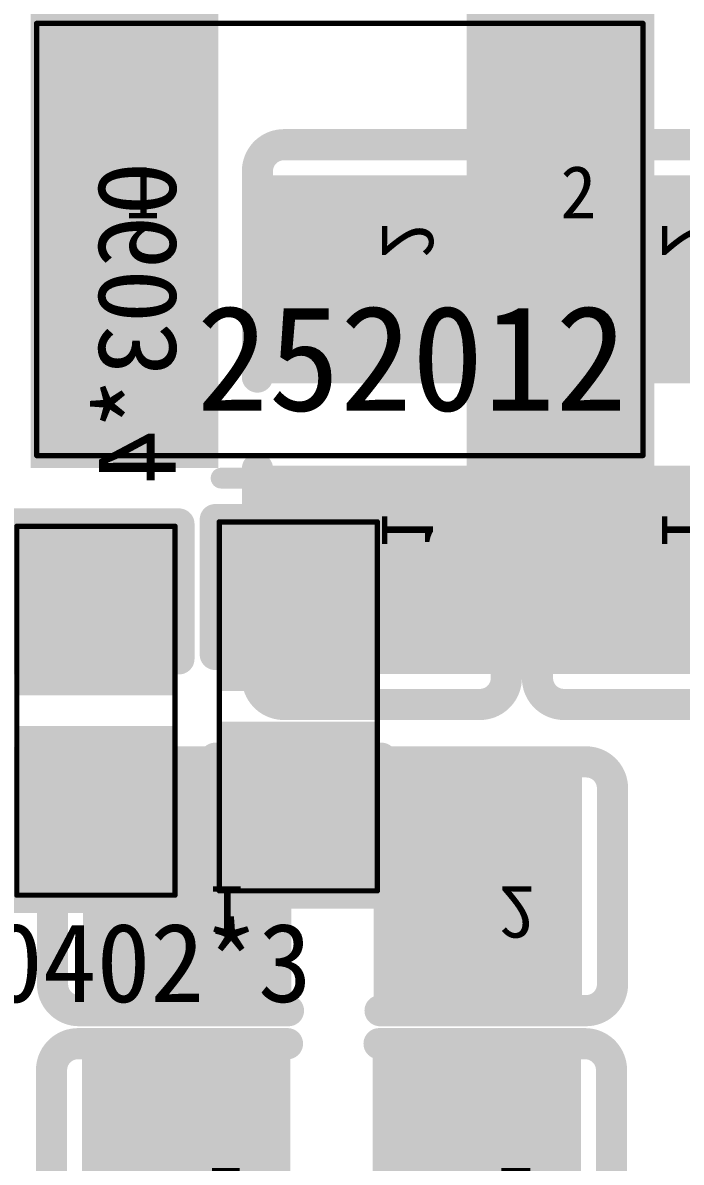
# Model space of a CAD drawing. Header units: millimetres. Extents: x 7.33 to 10.08, y 7.01 to 8.78.
# Drawn here: x 9.7123 to 9.8371, y 7.7561 to 7.9723 of the extents above; entities that cross this region are included whole.
import ezdxf

# ---------------------------------------------------------------- set-up
doc = ezdxf.new("R2010")
doc.units = ezdxf.units.MM
doc.header["$MEASUREMENT"] = 0
for name, color, linetype in [('BottomLayer', 5, 'Continuous'), ('BottomOverlay', 54, 'Continuous'), ('BottomPaste', 16, 'Continuous'), ('BottomSolder', 6, 'Continuous'), ('Mechanical1', 6, 'Continuous'), ('Mechanical16', 56, 'Continuous'), ('Mechanical20', 56, 'Continuous'), ('Mechanical5', 56, 'Continuous'), ('TopLayer', 1, 'Continuous'), ('TopOverlay', 2, 'Continuous'), ('TopPaste', 8, 'Continuous'), ('TopSolder', 216, 'Continuous')]:
    doc.layers.add(name, color=color, linetype=linetype)

# ---------------------------------------------------------------- blocks, each defined once
blk = doc.blocks.new('R0402_117')
at = {"layer": 'Mechanical16'}
for points, const_width in [([(-0.03543, 0.01575), (-0.00984, 0.01575)], 0.00591), ([(-0.03543, 0.01575), (-0.03543, -0.01575)], 0.00591), ([(0.00984, 0.01575), (0.03543, 0.01575)], 0.00591), ([(0.03543, 0.01575), (0.03543, -0.01575)], 0.00591), ([(-0.035, 0.015), (0.035, 0.015)], 0.001), ([(-0.035, 0.015), (-0.035, -0.015)], 0.001), ([(0.035, 0.015), (0.035, -0.015)], 0.001), ([(-0.03543, -0.01575), (-0.00984, -0.01575)], 0.00591), ([(0.00984, -0.01575), (0.03543, -0.01575)], 0.00591), ([(-0.035, -0.015), (0.035, -0.015)], 0.001)]:
    blk.add_lwpolyline(points, dxfattribs=dict(at, const_width=const_width))
for points, const_width in [([(-0.03691, 0.01575, 1), (-0.03395, 0.01575, 1)], 0.00295), ([(-0.03691, 0.01575, 1), (-0.03395, 0.01575, 1)], 0.00295), ([(-0.01132, 0.01575, 1), (-0.00836, 0.01575, 1)], 0.00295), ([(0.00836, 0.01575, 1), (0.01132, 0.01575, 1)], 0.00295), ([(0.03395, 0.01575, 1), (0.03691, 0.01575, 1)], 0.00295), ([(0.03395, 0.01575, 1), (0.03691, 0.01575, 1)], 0.00295), ([(-0.03525, 0.015, 1), (-0.03475, 0.015, 1)], 0.0005), ([(-0.03525, 0.015, 1), (-0.03475, 0.015, 1)], 0.0005), ([(0.03475, 0.015, 1), (0.03525, 0.015, 1)], 0.0005), ([(0.03475, 0.015, 1), (0.03525, 0.015, 1)], 0.0005), ([(-0.03691, -0.01575, 1), (-0.03395, -0.01575, 1)], 0.00295), ([(-0.03691, -0.01575, 1), (-0.03395, -0.01575, 1)], 0.00295), ([(-0.01132, -0.01575, 1), (-0.00836, -0.01575, 1)], 0.00295), ([(0.00836, -0.01575, 1), (0.01132, -0.01575, 1)], 0.00295), ([(0.03395, -0.01575, 1), (0.03691, -0.01575, 1)], 0.00295), ([(0.03395, -0.01575, 1), (0.03691, -0.01575, 1)], 0.00295), ([(-0.03525, -0.015, 1), (-0.03475, -0.015, 1)], 0.0005), ([(-0.03525, -0.015, 1), (-0.03475, -0.015, 1)], 0.0005), ([(0.03475, -0.015, 1), (0.03525, -0.015, 1)], 0.0005), ([(0.03475, -0.015, 1), (0.03525, -0.015, 1)], 0.0005)]:
    blk.add_lwpolyline(points, format="xyb", close=True, dxfattribs=dict(at, const_width=const_width))
at = {"layer": 'TopLayer'}
for points in [[(-0.0069, 0.01082), (-0.02855, 0.01082), (-0.0069, -0.01082), (-0.02855, -0.01082)], [(0.02855, 0.01082), (0.0069, 0.01082), (0.02855, -0.01082), (0.0069, -0.01082)]]:
    blk.add_solid(points, dxfattribs=at)
at = {"layer": 'TopOverlay', "const_width": 0.00591}
for points in [[(-0.03543, 0.01575), (-0.03543, -0.01575)], [(-0.03543, 0.01575), (-0.00984, 0.01575)], [(0.00984, 0.01575), (0.03543, 0.01575)], [(0.03543, 0.01575), (0.03543, -0.01575)], [(-0.03543, -0.01575), (-0.00984, -0.01575)], [(0.00984, -0.01575), (0.03543, -0.01575)]]:
    blk.add_lwpolyline(points, dxfattribs=at)
at = {"layer": 'TopOverlay', "const_width": 0.00295}
for points in [[(-0.03691, 0.01575, 1), (-0.03395, 0.01575, 1)], [(-0.03691, 0.01575, 1), (-0.03395, 0.01575, 1)], [(-0.01132, 0.01575, 1), (-0.00836, 0.01575, 1)], [(0.00836, 0.01575, 1), (0.01132, 0.01575, 1)], [(0.03395, 0.01575, 1), (0.03691, 0.01575, 1)], [(0.03395, 0.01575, 1), (0.03691, 0.01575, 1)], [(-0.03691, -0.01575, 1), (-0.03395, -0.01575, 1)], [(-0.03691, -0.01575, 1), (-0.03395, -0.01575, 1)], [(-0.01132, -0.01575, 1), (-0.00836, -0.01575, 1)], [(0.00836, -0.01575, 1), (0.01132, -0.01575, 1)], [(0.03395, -0.01575, 1), (0.03691, -0.01575, 1)], [(0.03395, -0.01575, 1), (0.03691, -0.01575, 1)]]:
    blk.add_lwpolyline(points, format="xyb", close=True, dxfattribs=at)
at = {"layer": 'TopPaste'}
for points in [[(-0.0069, 0.01082), (-0.02855, 0.01082), (-0.0069, -0.01082), (-0.02855, -0.01082)], [(0.02855, 0.01082), (0.0069, 0.01082), (0.02855, -0.01082), (0.0069, -0.01082)]]:
    blk.add_solid(points, dxfattribs=at)
at = {"layer": 'TopSolder'}
for points in [[(-0.0029, 0.01482), (-0.03254, 0.01482), (-0.0029, -0.01482), (-0.03254, -0.01482)], [(0.03254, 0.01482), (0.0029, 0.01482), (0.03254, -0.01482), (0.0029, -0.01482)]]:
    blk.add_solid(points, dxfattribs=at)
blk = doc.blocks.new('R0402_124')
at = {"layer": 'Mechanical16'}
for points, const_width in [([(-0.00984, 0.01575), (-0.03543, 0.01575)], 0.00591), ([(-0.03543, -0.01575), (-0.03543, 0.01575)], 0.00591), ([(0.03543, 0.01575), (0.00984, 0.01575)], 0.00591), ([(0.03543, -0.01575), (0.03543, 0.01575)], 0.00591), ([(0.035, 0.015), (-0.035, 0.015)], 0.001), ([(-0.035, -0.015), (-0.035, 0.015)], 0.001), ([(0.035, -0.015), (0.035, 0.015)], 0.001), ([(-0.00984, -0.01575), (-0.03543, -0.01575)], 0.00591), ([(0.03543, -0.01575), (0.00984, -0.01575)], 0.00591), ([(0.035, -0.015), (-0.035, -0.015)], 0.001)]:
    blk.add_lwpolyline(points, dxfattribs=dict(at, const_width=const_width))
for points, const_width in [([(-0.03691, 0.01575, 1), (-0.03395, 0.01575, 1)], 0.00295), ([(-0.03691, 0.01575, 1), (-0.03395, 0.01575, 1)], 0.00295), ([(-0.01132, 0.01575, 1), (-0.00836, 0.01575, 1)], 0.00295), ([(0.00836, 0.01575, 1), (0.01132, 0.01575, 1)], 0.00295), ([(0.03395, 0.01575, 1), (0.03691, 0.01575, 1)], 0.00295), ([(0.03395, 0.01575, 1), (0.03691, 0.01575, 1)], 0.00295), ([(-0.03525, 0.015, 1), (-0.03475, 0.015, 1)], 0.0005), ([(-0.03525, 0.015, 1), (-0.03475, 0.015, 1)], 0.0005), ([(0.03475, 0.015, 1), (0.03525, 0.015, 1)], 0.0005), ([(0.03475, 0.015, 1), (0.03525, 0.015, 1)], 0.0005), ([(-0.03691, -0.01575, 1), (-0.03395, -0.01575, 1)], 0.00295), ([(-0.03691, -0.01575, 1), (-0.03395, -0.01575, 1)], 0.00295), ([(-0.01132, -0.01575, 1), (-0.00836, -0.01575, 1)], 0.00295), ([(0.00836, -0.01575, 1), (0.01132, -0.01575, 1)], 0.00295), ([(0.03395, -0.01575, 1), (0.03691, -0.01575, 1)], 0.00295), ([(0.03395, -0.01575, 1), (0.03691, -0.01575, 1)], 0.00295), ([(-0.03525, -0.015, 1), (-0.03475, -0.015, 1)], 0.0005), ([(-0.03525, -0.015, 1), (-0.03475, -0.015, 1)], 0.0005), ([(0.03475, -0.015, 1), (0.03525, -0.015, 1)], 0.0005), ([(0.03475, -0.015, 1), (0.03525, -0.015, 1)], 0.0005)]:
    blk.add_lwpolyline(points, format="xyb", close=True, dxfattribs=dict(at, const_width=const_width))
at = {"layer": 'TopLayer'}
for points in [[(-0.0069, 0.01082), (-0.02855, 0.01082), (-0.0069, -0.01082), (-0.02855, -0.01082)], [(0.02855, 0.01082), (0.0069, 0.01082), (0.02855, -0.01082), (0.0069, -0.01082)]]:
    blk.add_solid(points, dxfattribs=at)
at = {"layer": 'TopOverlay', "const_width": 0.00591}
for points in [[(-0.03543, -0.01575), (-0.03543, 0.01575)], [(-0.00984, 0.01575), (-0.03543, 0.01575)], [(0.03543, 0.01575), (0.00984, 0.01575)], [(0.03543, -0.01575), (0.03543, 0.01575)], [(-0.00984, -0.01575), (-0.03543, -0.01575)], [(0.03543, -0.01575), (0.00984, -0.01575)]]:
    blk.add_lwpolyline(points, dxfattribs=at)
at = {"layer": 'TopOverlay', "const_width": 0.00295}
for points in [[(-0.03691, 0.01575, 1), (-0.03395, 0.01575, 1)], [(-0.03691, 0.01575, 1), (-0.03395, 0.01575, 1)], [(-0.01132, 0.01575, 1), (-0.00836, 0.01575, 1)], [(0.00836, 0.01575, 1), (0.01132, 0.01575, 1)], [(0.03395, 0.01575, 1), (0.03691, 0.01575, 1)], [(0.03395, 0.01575, 1), (0.03691, 0.01575, 1)], [(-0.03691, -0.01575, 1), (-0.03395, -0.01575, 1)], [(-0.03691, -0.01575, 1), (-0.03395, -0.01575, 1)], [(-0.01132, -0.01575, 1), (-0.00836, -0.01575, 1)], [(0.00836, -0.01575, 1), (0.01132, -0.01575, 1)], [(0.03395, -0.01575, 1), (0.03691, -0.01575, 1)], [(0.03395, -0.01575, 1), (0.03691, -0.01575, 1)]]:
    blk.add_lwpolyline(points, format="xyb", close=True, dxfattribs=at)
at = {"layer": 'TopPaste'}
for points in [[(-0.0069, 0.01082), (-0.02855, 0.01082), (-0.0069, -0.01082), (-0.02855, -0.01082)], [(0.02855, 0.01082), (0.0069, 0.01082), (0.02855, -0.01082), (0.0069, -0.01082)]]:
    blk.add_solid(points, dxfattribs=at)
at = {"layer": 'TopSolder'}
for points in [[(-0.0029, 0.01482), (-0.03254, 0.01482), (-0.0029, -0.01482), (-0.03254, -0.01482)], [(0.03254, 0.01482), (0.0029, 0.01482), (0.03254, -0.01482), (0.0029, -0.01482)]]:
    blk.add_solid(points, dxfattribs=at)
blk = doc.blocks.new('IND_252012_233')
at = {"layer": 'Mechanical16'}
for points, const_width in [([(-0.02251, 0.04528), (0.0224, 0.04528)], 0.00394), ([(-0.0575, -0.041), (-0.0575, 0.041)], 0.001), ([(-0.0575, 0.041), (0.0575, 0.041)], 0.001), ([(0.0575, -0.041), (0.0575, 0.041)], 0.001), ([(-0.0575, -0.041), (0.0575, -0.041)], 0.001), ([(-0.02251, -0.04528), (0.0224, -0.04528)], 0.00394)]:
    blk.add_lwpolyline(points, dxfattribs=dict(at, const_width=const_width))
for points, const_width in [([(-0.0235, 0.04528, 1), (-0.02153, 0.04528, 1)], 0.00197), ([(0.02142, 0.04528, 1), (0.02339, 0.04528, 1)], 0.00197), ([(-0.05775, 0.041, 1), (-0.05725, 0.041, 1)], 0.0005), ([(-0.05775, 0.041, 1), (-0.05725, 0.041, 1)], 0.0005), ([(0.05725, 0.041, 1), (0.05775, 0.041, 1)], 0.0005), ([(0.05725, 0.041, 1), (0.05775, 0.041, 1)], 0.0005), ([(-0.05775, -0.041, 1), (-0.05725, -0.041, 1)], 0.0005), ([(-0.05775, -0.041, 1), (-0.05725, -0.041, 1)], 0.0005), ([(0.05725, -0.041, 1), (0.05775, -0.041, 1)], 0.0005), ([(0.05725, -0.041, 1), (0.05775, -0.041, 1)], 0.0005), ([(-0.0235, -0.04528, 1), (-0.02153, -0.04528, 1)], 0.00197), ([(0.02142, -0.04528, 1), (0.02339, -0.04528, 1)], 0.00197)]:
    blk.add_lwpolyline(points, format="xyb", close=True, dxfattribs=dict(at, const_width=const_width))
at = {"layer": 'TopLayer'}
for points in [[(-0.05462, 0.03937), (-0.05462, -0.03937), (-0.02706, 0.03937), (-0.02706, -0.03937)], [(0.02806, 0.03937), (0.02806, -0.03937), (0.05562, 0.03937), (0.05562, -0.03937)]]:
    blk.add_solid(points, dxfattribs=at)
at = {"layer": 'TopOverlay', "const_width": 0.00394}
for points in [[(-0.02251, 0.04528), (0.0224, 0.04528)], [(-0.02251, -0.04528), (0.0224, -0.04528)]]:
    blk.add_lwpolyline(points, dxfattribs=at)
at = {"layer": 'TopOverlay', "const_width": 0.00197}
for points in [[(-0.0235, 0.04528, 1), (-0.02153, 0.04528, 1)], [(0.02142, 0.04528, 1), (0.02339, 0.04528, 1)], [(-0.0235, -0.04528, 1), (-0.02153, -0.04528, 1)], [(0.02142, -0.04528, 1), (0.02339, -0.04528, 1)]]:
    blk.add_lwpolyline(points, format="xyb", close=True, dxfattribs=at)
at = {"layer": 'TopPaste'}
for points in [[(-0.05462, 0.03937), (-0.05462, -0.03937), (-0.02706, 0.03937), (-0.02706, -0.03937)], [(0.02806, 0.03937), (0.02806, -0.03937), (0.05562, 0.03937), (0.05562, -0.03937)]]:
    blk.add_solid(points, dxfattribs=at)
at = {"layer": 'TopSolder'}
for points in [[(-0.05862, 0.04337), (-0.05862, -0.04337), (-0.02306, 0.04337), (-0.02306, -0.04337)], [(0.02406, 0.04337), (0.02406, -0.04337), (0.05962, 0.04337), (0.05962, -0.04337)]]:
    blk.add_solid(points, dxfattribs=at)
at = {"layer": 'Mechanical20'}
for s, p in [('1', (-0.04084, 0.004)), ('2', (0.04184, 0.004))]:
    blk.add_text(s, height=0.01, rotation=360, dxfattribs=at).set_placement(p)
blk = doc.blocks.new('C0603_B_412')
at = {"layer": 'BottomLayer'}
for points in [[(-0.01181, 0.01771), (-0.04331, 0.01771), (-0.01181, -0.01771), (-0.04331, -0.01771)], [(0.04331, 0.01771), (0.01181, 0.01771), (0.04331, -0.01771), (0.01181, -0.01771)]]:
    blk.add_solid(points, dxfattribs=at)
at = {"layer": 'BottomOverlay', "const_width": 0.00591}
for points in [[(-0.0531, 0.0186, -0.414214), (-0.0481, 0.0236)], [(0.0481, 0.0236, -0.414214), (0.0531, 0.0186)], [(-0.0481, -0.0236, -0.414214), (-0.0531, -0.0186)], [(0.0531, -0.0186, -0.414214), (0.0481, -0.0236)]]:
    blk.add_lwpolyline(points, format="xyb", dxfattribs=at)
for points in [[(-0.00836, 0.0236), (-0.0481, 0.0236)], [(0.0481, 0.0236), (0.00902, 0.0236)], [(-0.0531, -0.0186), (-0.0531, 0.0186)], [(0.0531, -0.0186), (0.0531, 0.0186)], [(-0.00836, -0.0236), (-0.0481, -0.0236)], [(0.0481, -0.0236), (0.00902, -0.0236)]]:
    blk.add_lwpolyline(points, dxfattribs=at)
at = {"layer": 'BottomOverlay', "const_width": 0.00296}
for points in [[(-0.04958, 0.0236, 1), (-0.04662, 0.0236, 1)], [(-0.04958, 0.0236, 1), (-0.04662, 0.0236, 1)], [(-0.00984, 0.0236, 1), (-0.00688, 0.0236, 1)], [(0.00754, 0.0236, 1), (0.0105, 0.0236, 1)], [(0.04662, 0.0236, 1), (0.04958, 0.0236, 1)], [(0.04662, 0.0236, 1), (0.04958, 0.0236, 1)], [(-0.05458, 0.0186, 1), (-0.05162, 0.0186, 1)], [(-0.05458, 0.0186, 1), (-0.05162, 0.0186, 1)], [(0.05162, 0.0186, 1), (0.05458, 0.0186, 1)], [(0.05162, 0.0186, 1), (0.05458, 0.0186, 1)], [(-0.05458, -0.0186, 1), (-0.05162, -0.0186, 1)], [(-0.05458, -0.0186, 1), (-0.05162, -0.0186, 1)], [(0.05162, -0.0186, 1), (0.05458, -0.0186, 1)], [(0.05162, -0.0186, 1), (0.05458, -0.0186, 1)], [(-0.04958, -0.0236, 1), (-0.04662, -0.0236, 1)], [(-0.04958, -0.0236, 1), (-0.04662, -0.0236, 1)], [(-0.00984, -0.0236, 1), (-0.00688, -0.0236, 1)], [(0.00754, -0.0236, 1), (0.0105, -0.0236, 1)], [(0.04662, -0.0236, 1), (0.04958, -0.0236, 1)], [(0.04662, -0.0236, 1), (0.04958, -0.0236, 1)]]:
    blk.add_lwpolyline(points, format="xyb", close=True, dxfattribs=at)
at = {"layer": 'BottomPaste'}
for points in [[(-0.01181, 0.01771), (-0.04331, 0.01771), (-0.01181, -0.01771), (-0.04331, -0.01771)], [(0.04331, 0.01771), (0.01181, 0.01771), (0.04331, -0.01771), (0.01181, -0.01771)]]:
    blk.add_solid(points, dxfattribs=at)
at = {"layer": 'BottomSolder'}
for points in [[(-0.00781, 0.02171), (-0.04731, 0.02171), (-0.00781, -0.02171), (-0.04731, -0.02171)], [(0.04731, 0.02171), (0.00781, 0.02171), (0.04731, -0.02171), (0.00781, -0.02171)]]:
    blk.add_solid(points, dxfattribs=at)
at = {"layer": 'Mechanical16', "const_width": 0.00591}
for points in [[(-0.0531, 0.0186, -0.414214), (-0.0481, 0.0236)], [(0.0481, 0.0236, -0.414214), (0.0531, 0.0186)], [(-0.0481, -0.0236, -0.414214), (-0.0531, -0.0186)], [(0.0531, -0.0186, -0.414214), (0.0481, -0.0236)]]:
    blk.add_lwpolyline(points, format="xyb", dxfattribs=at)
for points in [[(-0.00836, 0.0236), (-0.0481, 0.0236)], [(0.0481, 0.0236), (0.00902, 0.0236)], [(-0.0531, -0.0186), (-0.0531, 0.0186)], [(0.0531, -0.0186), (0.0531, 0.0186)], [(-0.00836, -0.0236), (-0.0481, -0.0236)], [(0.0481, -0.0236), (0.00902, -0.0236)]]:
    blk.add_lwpolyline(points, dxfattribs=at)
at = {"layer": 'Mechanical16', "const_width": 0.00296}
for points in [[(-0.04958, 0.0236, 1), (-0.04662, 0.0236, 1)], [(-0.04958, 0.0236, 1), (-0.04662, 0.0236, 1)], [(-0.00984, 0.0236, 1), (-0.00688, 0.0236, 1)], [(0.00754, 0.0236, 1), (0.0105, 0.0236, 1)], [(0.04662, 0.0236, 1), (0.04958, 0.0236, 1)], [(0.04662, 0.0236, 1), (0.04958, 0.0236, 1)], [(-0.05458, 0.0186, 1), (-0.05162, 0.0186, 1)], [(-0.05458, 0.0186, 1), (-0.05162, 0.0186, 1)], [(0.05162, 0.0186, 1), (0.05458, 0.0186, 1)], [(0.05162, 0.0186, 1), (0.05458, 0.0186, 1)], [(-0.05458, -0.0186, 1), (-0.05162, -0.0186, 1)], [(-0.05458, -0.0186, 1), (-0.05162, -0.0186, 1)], [(0.05162, -0.0186, 1), (0.05458, -0.0186, 1)], [(0.05162, -0.0186, 1), (0.05458, -0.0186, 1)], [(-0.04958, -0.0236, 1), (-0.04662, -0.0236, 1)], [(-0.04958, -0.0236, 1), (-0.04662, -0.0236, 1)], [(-0.00984, -0.0236, 1), (-0.00688, -0.0236, 1)], [(0.00754, -0.0236, 1), (0.0105, -0.0236, 1)], [(0.04662, -0.0236, 1), (0.04958, -0.0236, 1)], [(0.04662, -0.0236, 1), (0.04958, -0.0236, 1)]]:
    blk.add_lwpolyline(points, format="xyb", close=True, dxfattribs=at)
at = {"layer": 'Mechanical20', "text_generation_flag": 2}
for s, p in [('1', (-0.02356, 0)), ('2', (0.03156, 0))]:
    blk.add_text(s, height=0.01, rotation=-180, dxfattribs=at).set_placement(p)
blk = doc.blocks.new('C0603_B_413')
at = {"layer": 'BottomLayer'}
for points in [[(-0.01181, 0.01771), (-0.04331, 0.01771), (-0.01181, -0.01771), (-0.04331, -0.01771)], [(0.04331, 0.01771), (0.01181, 0.01771), (0.04331, -0.01771), (0.01181, -0.01771)]]:
    blk.add_solid(points, dxfattribs=at)
at = {"layer": 'BottomOverlay', "const_width": 0.00591}
for points in [[(-0.0531, 0.0186, -0.414214), (-0.0481, 0.0236)], [(0.0481, 0.0236, -0.414214), (0.0531, 0.0186)], [(-0.0481, -0.0236, -0.414214), (-0.0531, -0.0186)], [(0.0531, -0.0186, -0.414214), (0.0481, -0.0236)]]:
    blk.add_lwpolyline(points, format="xyb", dxfattribs=at)
for points in [[(-0.00836, 0.0236), (-0.0481, 0.0236)], [(0.0481, 0.0236), (0.00902, 0.0236)], [(-0.0531, -0.0186), (-0.0531, 0.0186)], [(0.0531, -0.0186), (0.0531, 0.0186)], [(-0.00836, -0.0236), (-0.0481, -0.0236)], [(0.0481, -0.0236), (0.00902, -0.0236)]]:
    blk.add_lwpolyline(points, dxfattribs=at)
at = {"layer": 'BottomOverlay', "const_width": 0.00296}
for points in [[(-0.04958, 0.0236, 1), (-0.04662, 0.0236, 1)], [(-0.04958, 0.0236, 1), (-0.04662, 0.0236, 1)], [(-0.00984, 0.0236, 1), (-0.00688, 0.0236, 1)], [(0.00754, 0.0236, 1), (0.0105, 0.0236, 1)], [(0.04662, 0.0236, 1), (0.04958, 0.0236, 1)], [(0.04662, 0.0236, 1), (0.04958, 0.0236, 1)], [(-0.05458, 0.0186, 1), (-0.05162, 0.0186, 1)], [(-0.05458, 0.0186, 1), (-0.05162, 0.0186, 1)], [(0.05162, 0.0186, 1), (0.05458, 0.0186, 1)], [(0.05162, 0.0186, 1), (0.05458, 0.0186, 1)], [(-0.05458, -0.0186, 1), (-0.05162, -0.0186, 1)], [(-0.05458, -0.0186, 1), (-0.05162, -0.0186, 1)], [(0.05162, -0.0186, 1), (0.05458, -0.0186, 1)], [(0.05162, -0.0186, 1), (0.05458, -0.0186, 1)], [(-0.04958, -0.0236, 1), (-0.04662, -0.0236, 1)], [(-0.04958, -0.0236, 1), (-0.04662, -0.0236, 1)], [(-0.00984, -0.0236, 1), (-0.00688, -0.0236, 1)], [(0.00754, -0.0236, 1), (0.0105, -0.0236, 1)], [(0.04662, -0.0236, 1), (0.04958, -0.0236, 1)], [(0.04662, -0.0236, 1), (0.04958, -0.0236, 1)]]:
    blk.add_lwpolyline(points, format="xyb", close=True, dxfattribs=at)
at = {"layer": 'BottomPaste'}
for points in [[(-0.01181, 0.01771), (-0.04331, 0.01771), (-0.01181, -0.01771), (-0.04331, -0.01771)], [(0.04331, 0.01771), (0.01181, 0.01771), (0.04331, -0.01771), (0.01181, -0.01771)]]:
    blk.add_solid(points, dxfattribs=at)
at = {"layer": 'BottomSolder'}
for points in [[(-0.00781, 0.02171), (-0.04731, 0.02171), (-0.00781, -0.02171), (-0.04731, -0.02171)], [(0.04731, 0.02171), (0.00781, 0.02171), (0.04731, -0.02171), (0.00781, -0.02171)]]:
    blk.add_solid(points, dxfattribs=at)
at = {"layer": 'Mechanical16', "const_width": 0.00591}
for points in [[(-0.0531, 0.0186, -0.414214), (-0.0481, 0.0236)], [(0.0481, 0.0236, -0.414214), (0.0531, 0.0186)], [(-0.0481, -0.0236, -0.414214), (-0.0531, -0.0186)], [(0.0531, -0.0186, -0.414214), (0.0481, -0.0236)]]:
    blk.add_lwpolyline(points, format="xyb", dxfattribs=at)
for points in [[(-0.00836, 0.0236), (-0.0481, 0.0236)], [(0.0481, 0.0236), (0.00902, 0.0236)], [(-0.0531, -0.0186), (-0.0531, 0.0186)], [(0.0531, -0.0186), (0.0531, 0.0186)], [(-0.00836, -0.0236), (-0.0481, -0.0236)], [(0.0481, -0.0236), (0.00902, -0.0236)]]:
    blk.add_lwpolyline(points, dxfattribs=at)
at = {"layer": 'Mechanical16', "const_width": 0.00296}
for points in [[(-0.04958, 0.0236, 1), (-0.04662, 0.0236, 1)], [(-0.04958, 0.0236, 1), (-0.04662, 0.0236, 1)], [(-0.00984, 0.0236, 1), (-0.00688, 0.0236, 1)], [(0.00754, 0.0236, 1), (0.0105, 0.0236, 1)], [(0.04662, 0.0236, 1), (0.04958, 0.0236, 1)], [(0.04662, 0.0236, 1), (0.04958, 0.0236, 1)], [(-0.05458, 0.0186, 1), (-0.05162, 0.0186, 1)], [(-0.05458, 0.0186, 1), (-0.05162, 0.0186, 1)], [(0.05162, 0.0186, 1), (0.05458, 0.0186, 1)], [(0.05162, 0.0186, 1), (0.05458, 0.0186, 1)], [(-0.05458, -0.0186, 1), (-0.05162, -0.0186, 1)], [(-0.05458, -0.0186, 1), (-0.05162, -0.0186, 1)], [(0.05162, -0.0186, 1), (0.05458, -0.0186, 1)], [(0.05162, -0.0186, 1), (0.05458, -0.0186, 1)], [(-0.04958, -0.0236, 1), (-0.04662, -0.0236, 1)], [(-0.04958, -0.0236, 1), (-0.04662, -0.0236, 1)], [(-0.00984, -0.0236, 1), (-0.00688, -0.0236, 1)], [(0.00754, -0.0236, 1), (0.0105, -0.0236, 1)], [(0.04662, -0.0236, 1), (0.04958, -0.0236, 1)], [(0.04662, -0.0236, 1), (0.04958, -0.0236, 1)]]:
    blk.add_lwpolyline(points, format="xyb", close=True, dxfattribs=at)
at = {"layer": 'Mechanical20', "text_generation_flag": 2}
for s, p in [('1', (-0.02356, 0)), ('2', (0.03156, 0))]:
    blk.add_text(s, height=0.01, rotation=-180, dxfattribs=at).set_placement(p)
blk = doc.blocks.new('C0603_B_492')
at = {"layer": 'BottomLayer'}
for points in [[(-0.01181, 0.01771), (-0.04331, 0.01771), (-0.01181, -0.01771), (-0.04331, -0.01771)], [(0.04331, 0.01771), (0.01181, 0.01771), (0.04331, -0.01771), (0.01181, -0.01771)]]:
    blk.add_solid(points, dxfattribs=at)
at = {"layer": 'BottomOverlay', "const_width": 0.00591}
for points in [[(-0.0531, 0.0186, -0.414214), (-0.0481, 0.0236)], [(0.0481, 0.0236, -0.414214), (0.0531, 0.0186)], [(-0.0481, -0.0236, -0.414214), (-0.0531, -0.0186)], [(0.0531, -0.0186, -0.414214), (0.0481, -0.0236)]]:
    blk.add_lwpolyline(points, format="xyb", dxfattribs=at)
for points in [[(-0.0481, 0.0236), (-0.00836, 0.0236)], [(0.00902, 0.0236), (0.0481, 0.0236)], [(-0.0531, -0.0186), (-0.0531, 0.0186)], [(0.0531, -0.0186), (0.0531, 0.0186)], [(-0.0481, -0.0236), (-0.00836, -0.0236)], [(0.00902, -0.0236), (0.0481, -0.0236)]]:
    blk.add_lwpolyline(points, dxfattribs=at)
at = {"layer": 'BottomOverlay', "const_width": 0.00296}
for points in [[(-0.04958, 0.0236, 1), (-0.04662, 0.0236, 1)], [(-0.04958, 0.0236, 1), (-0.04662, 0.0236, 1)], [(-0.00984, 0.0236, 1), (-0.00688, 0.0236, 1)], [(0.00754, 0.0236, 1), (0.0105, 0.0236, 1)], [(0.04662, 0.0236, 1), (0.04958, 0.0236, 1)], [(0.04662, 0.0236, 1), (0.04958, 0.0236, 1)], [(-0.05458, 0.0186, 1), (-0.05162, 0.0186, 1)], [(-0.05458, 0.0186, 1), (-0.05162, 0.0186, 1)], [(0.05162, 0.0186, 1), (0.05458, 0.0186, 1)], [(0.05162, 0.0186, 1), (0.05458, 0.0186, 1)], [(-0.05458, -0.0186, 1), (-0.05162, -0.0186, 1)], [(-0.05458, -0.0186, 1), (-0.05162, -0.0186, 1)], [(0.05162, -0.0186, 1), (0.05458, -0.0186, 1)], [(0.05162, -0.0186, 1), (0.05458, -0.0186, 1)], [(-0.04958, -0.0236, 1), (-0.04662, -0.0236, 1)], [(-0.04958, -0.0236, 1), (-0.04662, -0.0236, 1)], [(-0.00984, -0.0236, 1), (-0.00688, -0.0236, 1)], [(0.00754, -0.0236, 1), (0.0105, -0.0236, 1)], [(0.04662, -0.0236, 1), (0.04958, -0.0236, 1)], [(0.04662, -0.0236, 1), (0.04958, -0.0236, 1)]]:
    blk.add_lwpolyline(points, format="xyb", close=True, dxfattribs=at)
at = {"layer": 'BottomPaste'}
for points in [[(-0.01181, 0.01771), (-0.04331, 0.01771), (-0.01181, -0.01771), (-0.04331, -0.01771)], [(0.04331, 0.01771), (0.01181, 0.01771), (0.04331, -0.01771), (0.01181, -0.01771)]]:
    blk.add_solid(points, dxfattribs=at)
at = {"layer": 'BottomSolder'}
for points in [[(-0.00781, 0.02171), (-0.04731, 0.02171), (-0.00781, -0.02171), (-0.04731, -0.02171)], [(0.04731, 0.02171), (0.00781, 0.02171), (0.04731, -0.02171), (0.00781, -0.02171)]]:
    blk.add_solid(points, dxfattribs=at)
at = {"layer": 'Mechanical16', "const_width": 0.00591}
for points in [[(-0.0531, 0.0186, -0.414214), (-0.0481, 0.0236)], [(0.0481, 0.0236, -0.414214), (0.0531, 0.0186)], [(-0.0481, -0.0236, -0.414214), (-0.0531, -0.0186)], [(0.0531, -0.0186, -0.414214), (0.0481, -0.0236)]]:
    blk.add_lwpolyline(points, format="xyb", dxfattribs=at)
for points in [[(-0.0481, 0.0236), (-0.00836, 0.0236)], [(0.00902, 0.0236), (0.0481, 0.0236)], [(-0.0531, -0.0186), (-0.0531, 0.0186)], [(0.0531, -0.0186), (0.0531, 0.0186)], [(-0.0481, -0.0236), (-0.00836, -0.0236)], [(0.00902, -0.0236), (0.0481, -0.0236)]]:
    blk.add_lwpolyline(points, dxfattribs=at)
at = {"layer": 'Mechanical16', "const_width": 0.00296}
for points in [[(-0.04958, 0.0236, 1), (-0.04662, 0.0236, 1)], [(-0.04958, 0.0236, 1), (-0.04662, 0.0236, 1)], [(-0.00984, 0.0236, 1), (-0.00688, 0.0236, 1)], [(0.00754, 0.0236, 1), (0.0105, 0.0236, 1)], [(0.04662, 0.0236, 1), (0.04958, 0.0236, 1)], [(0.04662, 0.0236, 1), (0.04958, 0.0236, 1)], [(-0.05458, 0.0186, 1), (-0.05162, 0.0186, 1)], [(-0.05458, 0.0186, 1), (-0.05162, 0.0186, 1)], [(0.05162, 0.0186, 1), (0.05458, 0.0186, 1)], [(0.05162, 0.0186, 1), (0.05458, 0.0186, 1)], [(-0.05458, -0.0186, 1), (-0.05162, -0.0186, 1)], [(-0.05458, -0.0186, 1), (-0.05162, -0.0186, 1)], [(0.05162, -0.0186, 1), (0.05458, -0.0186, 1)], [(0.05162, -0.0186, 1), (0.05458, -0.0186, 1)], [(-0.04958, -0.0236, 1), (-0.04662, -0.0236, 1)], [(-0.04958, -0.0236, 1), (-0.04662, -0.0236, 1)], [(-0.00984, -0.0236, 1), (-0.00688, -0.0236, 1)], [(0.00754, -0.0236, 1), (0.0105, -0.0236, 1)], [(0.04662, -0.0236, 1), (0.04958, -0.0236, 1)], [(0.04662, -0.0236, 1), (0.04958, -0.0236, 1)]]:
    blk.add_lwpolyline(points, format="xyb", close=True, dxfattribs=at)
at = {"layer": 'Mechanical20', "text_generation_flag": 2}
for s, p in [('1', (-0.02356, 0)), ('2', (0.03156, 0))]:
    blk.add_text(s, height=0.01, rotation=180, dxfattribs=at).set_placement(p)
blk = doc.blocks.new('C0603_B_493')
at = {"layer": 'BottomLayer'}
for points in [[(-0.01181, 0.01771), (-0.04331, 0.01771), (-0.01181, -0.01771), (-0.04331, -0.01771)], [(0.04331, 0.01771), (0.01181, 0.01771), (0.04331, -0.01771), (0.01181, -0.01771)]]:
    blk.add_solid(points, dxfattribs=at)
at = {"layer": 'BottomOverlay', "const_width": 0.00591}
for points in [[(-0.0531, 0.0186, -0.414214), (-0.0481, 0.0236)], [(0.0481, 0.0236, -0.414214), (0.0531, 0.0186)], [(-0.0481, -0.0236, -0.414214), (-0.0531, -0.0186)], [(0.0531, -0.0186, -0.414214), (0.0481, -0.0236)]]:
    blk.add_lwpolyline(points, format="xyb", dxfattribs=at)
for points in [[(-0.0481, 0.0236), (-0.00836, 0.0236)], [(0.00902, 0.0236), (0.0481, 0.0236)], [(-0.0531, -0.0186), (-0.0531, 0.0186)], [(0.0531, -0.0186), (0.0531, 0.0186)], [(-0.0481, -0.0236), (-0.00836, -0.0236)], [(0.00902, -0.0236), (0.0481, -0.0236)]]:
    blk.add_lwpolyline(points, dxfattribs=at)
at = {"layer": 'BottomOverlay', "const_width": 0.00296}
for points in [[(-0.04958, 0.0236, 1), (-0.04662, 0.0236, 1)], [(-0.04958, 0.0236, 1), (-0.04662, 0.0236, 1)], [(-0.00984, 0.0236, 1), (-0.00688, 0.0236, 1)], [(0.00754, 0.0236, 1), (0.0105, 0.0236, 1)], [(0.04662, 0.0236, 1), (0.04958, 0.0236, 1)], [(0.04662, 0.0236, 1), (0.04958, 0.0236, 1)], [(-0.05458, 0.0186, 1), (-0.05162, 0.0186, 1)], [(-0.05458, 0.0186, 1), (-0.05162, 0.0186, 1)], [(0.05162, 0.0186, 1), (0.05458, 0.0186, 1)], [(0.05162, 0.0186, 1), (0.05458, 0.0186, 1)], [(-0.05458, -0.0186, 1), (-0.05162, -0.0186, 1)], [(-0.05458, -0.0186, 1), (-0.05162, -0.0186, 1)], [(0.05162, -0.0186, 1), (0.05458, -0.0186, 1)], [(0.05162, -0.0186, 1), (0.05458, -0.0186, 1)], [(-0.04958, -0.0236, 1), (-0.04662, -0.0236, 1)], [(-0.04958, -0.0236, 1), (-0.04662, -0.0236, 1)], [(-0.00984, -0.0236, 1), (-0.00688, -0.0236, 1)], [(0.00754, -0.0236, 1), (0.0105, -0.0236, 1)], [(0.04662, -0.0236, 1), (0.04958, -0.0236, 1)], [(0.04662, -0.0236, 1), (0.04958, -0.0236, 1)]]:
    blk.add_lwpolyline(points, format="xyb", close=True, dxfattribs=at)
at = {"layer": 'BottomPaste'}
for points in [[(-0.01181, 0.01771), (-0.04331, 0.01771), (-0.01181, -0.01771), (-0.04331, -0.01771)], [(0.04331, 0.01771), (0.01181, 0.01771), (0.04331, -0.01771), (0.01181, -0.01771)]]:
    blk.add_solid(points, dxfattribs=at)
at = {"layer": 'BottomSolder'}
for points in [[(-0.00781, 0.02171), (-0.04731, 0.02171), (-0.00781, -0.02171), (-0.04731, -0.02171)], [(0.04731, 0.02171), (0.00781, 0.02171), (0.04731, -0.02171), (0.00781, -0.02171)]]:
    blk.add_solid(points, dxfattribs=at)
at = {"layer": 'Mechanical16', "const_width": 0.00591}
for points in [[(-0.0531, 0.0186, -0.414214), (-0.0481, 0.0236)], [(0.0481, 0.0236, -0.414214), (0.0531, 0.0186)], [(-0.0481, -0.0236, -0.414214), (-0.0531, -0.0186)], [(0.0531, -0.0186, -0.414214), (0.0481, -0.0236)]]:
    blk.add_lwpolyline(points, format="xyb", dxfattribs=at)
for points in [[(-0.0481, 0.0236), (-0.00836, 0.0236)], [(0.00902, 0.0236), (0.0481, 0.0236)], [(-0.0531, -0.0186), (-0.0531, 0.0186)], [(0.0531, -0.0186), (0.0531, 0.0186)], [(-0.0481, -0.0236), (-0.00836, -0.0236)], [(0.00902, -0.0236), (0.0481, -0.0236)]]:
    blk.add_lwpolyline(points, dxfattribs=at)
at = {"layer": 'Mechanical16', "const_width": 0.00296}
for points in [[(-0.04958, 0.0236, 1), (-0.04662, 0.0236, 1)], [(-0.04958, 0.0236, 1), (-0.04662, 0.0236, 1)], [(-0.00984, 0.0236, 1), (-0.00688, 0.0236, 1)], [(0.00754, 0.0236, 1), (0.0105, 0.0236, 1)], [(0.04662, 0.0236, 1), (0.04958, 0.0236, 1)], [(0.04662, 0.0236, 1), (0.04958, 0.0236, 1)], [(-0.05458, 0.0186, 1), (-0.05162, 0.0186, 1)], [(-0.05458, 0.0186, 1), (-0.05162, 0.0186, 1)], [(0.05162, 0.0186, 1), (0.05458, 0.0186, 1)], [(0.05162, 0.0186, 1), (0.05458, 0.0186, 1)], [(-0.05458, -0.0186, 1), (-0.05162, -0.0186, 1)], [(-0.05458, -0.0186, 1), (-0.05162, -0.0186, 1)], [(0.05162, -0.0186, 1), (0.05458, -0.0186, 1)], [(0.05162, -0.0186, 1), (0.05458, -0.0186, 1)], [(-0.04958, -0.0236, 1), (-0.04662, -0.0236, 1)], [(-0.04958, -0.0236, 1), (-0.04662, -0.0236, 1)], [(-0.00984, -0.0236, 1), (-0.00688, -0.0236, 1)], [(0.00754, -0.0236, 1), (0.0105, -0.0236, 1)], [(0.04662, -0.0236, 1), (0.04958, -0.0236, 1)], [(0.04662, -0.0236, 1), (0.04958, -0.0236, 1)]]:
    blk.add_lwpolyline(points, format="xyb", close=True, dxfattribs=at)
at = {"layer": 'Mechanical20', "text_generation_flag": 2}
for s, p in [('1', (-0.02356, 0)), ('2', (0.03156, 0))]:
    blk.add_text(s, height=0.01, rotation=180, dxfattribs=at).set_placement(p)

msp = doc.modelspace()

# ---------------------------------------------------------------- block references
for name, p in [('IND_252012_233', (9.7724, 7.93118)), ('C0603_B_492', (9.77102, 7.80846)), ('C0603_B_493', (9.77083, 7.75499))]:
    msp.add_blockref(name, p)
for name, p, rotation in [('C0603_B_412', (9.78038, 7.89606), 90), ('C0603_B_413', (9.83349, 7.89606), 90), ('R0402_117', (9.76453, 7.8426), 270), ('R0402_124', (9.72614, 7.84177), 90)]:
    msp.add_blockref(name, p, dxfattribs=dict(rotation=rotation))

# ---------------------------------------------------------------- texts
at = {"layer": 'Mechanical1'}
for s, height, p in [('252012', 0.02, (9.74524, 7.89869)), ('0402*3', 0.015, (9.70587, 7.78649))]:
    msp.add_text(s, height=height, rotation=360, dxfattribs=at).set_placement(p)
at = {"layer": 'Mechanical5', "text_generation_flag": 2}
msp.add_text('0603*4', height=0.015, rotation=90, dxfattribs=at).set_placement((9.7413, 7.94594))

doc.saveas('drawing.dxf')
